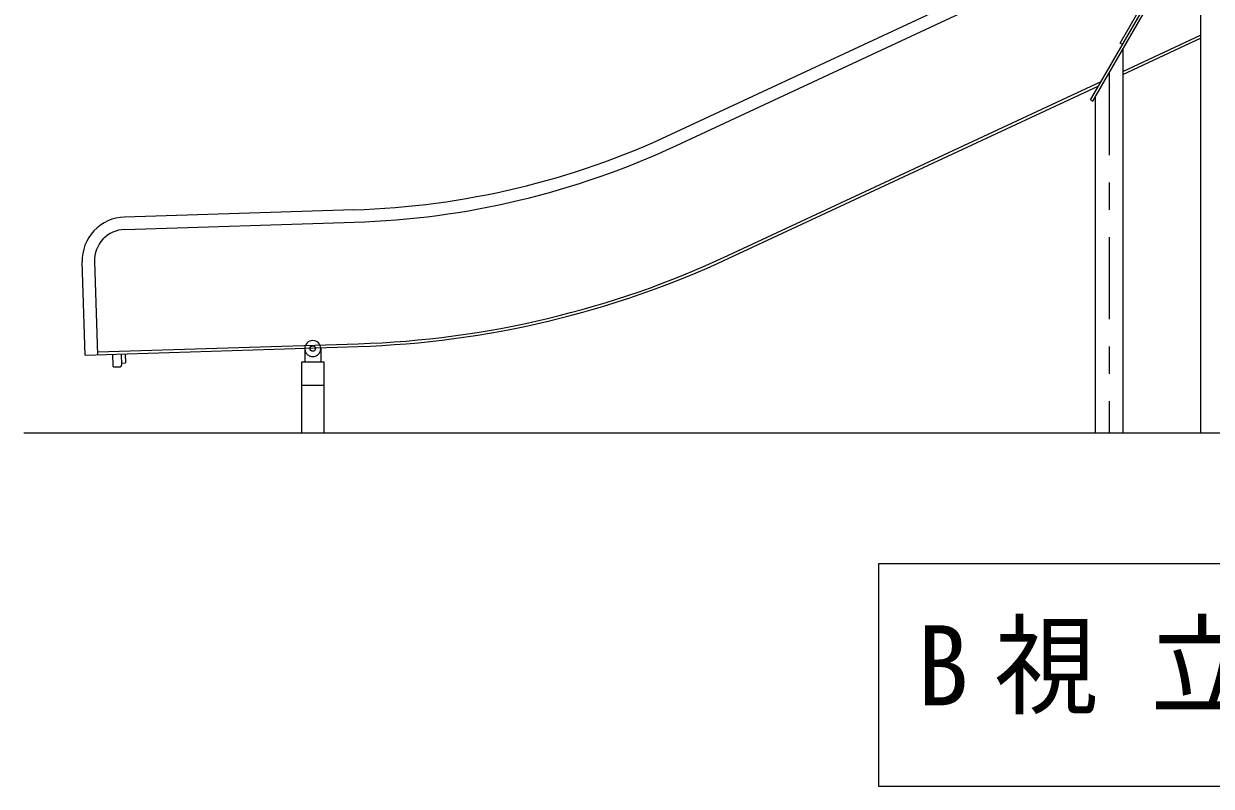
# Model space of a CAD drawing. Units: millimetres on the paper. Extents: x -385 to 0, y -594 to 267.
# Drawn here: x -155.15 to -111.7, y -149.26 to -121.37 of the extents above; entities that cross this region are included whole.
import ezdxf

# ---------------------------------------------------------------- set-up
doc = ezdxf.new("R2010")
doc.units = ezdxf.units.MM
doc.linetypes.add('USER1', pattern=[4.5, 2.5, -2])
doc.linetypes.add('USER2', pattern=[6, 3, -1, 1, -1])
doc.layers.add('1_60', color=2, linetype='Continuous', lineweight=25)
doc.styles.add('ＭＳ ゴシック', font='')
doc.styles.get('ＭＳ ゴシック').set_extended_font_data('MS Gothic')

msp = doc.modelspace()

# ---------------------------------------------------------------- linework, layer by layer
at = {"layer": '1_60', "color": 190}
for p, q in [((-131.457, -125.413), (-116.428, -118.405)), ((-116.117, -124.157), (-112.833, -118.47)), ((-115.033, -122.079), (-112.92, -118.42)), ((-131.265, -125.824), (-115.956, -118.685)), ((-116.03, -124.207), (-114.09, -120.846)), ((-114.933, -123.114), (-112.092, -121.789)), ((-114.933, -123.225), (-112.092, -121.9)), ((-114.946, -122.129), (-115.033, -122.079)), ((-114.933, -122.307), (-114.933, -136.334)), ((-129.386, -129.854), (-115.729, -123.486)), ((-129.344, -129.945), (-115.817, -123.637)), ((-116.117, -124.157), (-116.03, -124.207)), ((-115.942, -124.053), (-115.942, -136.334)), ((-143.063, -128.178), (-151.465, -128.442)), ((-151.451, -128.895), (-143.048, -128.631)), ((-152.901, -133.49), (-153.008, -130.085)), ((-152.555, -130.07), (-152.448, -133.475)), ((-152.901, -133.49), (-142.906, -133.175)), ((-152.451, -133.375), (-142.909, -133.075)), ((-144.862, -133.253), (-144.862, -133.753)), ((-144.279, -133.253), (-144.279, -133.753)), ((-151.901, -133.458), (-151.888, -133.875)), ((-151.585, -133.448), (-151.572, -133.865)), ((-151.574, -133.781), (-151.424, -133.777)), ((-151.435, -133.443), (-151.424, -133.777)), ((-144.154, -133.753), (-144.987, -133.753)), ((-144.987, -133.753), (-144.987, -136.333)), ((-144.154, -136.333), (-144.154, -133.753)), ((-151.837, -133.923), (-151.62, -133.916))]:
    msp.add_line(p, q, dxfattribs=at)
at = {"layer": '1_60', "color": 70}
msp.add_line((-112.092, -118.276), (-112.092, -136.334), dxfattribs=at)
at = {"layer": '1_60', "color": 190, "linetype": 'USER2', "lineweight": 13}
msp.add_line((-115.437, -123.18), (-115.437, -136.334), dxfattribs=at)
at = {"layer": '1_60', "color": 190, "linetype": 'USER1', "lineweight": 13}
msp.add_line((-144.987, -134.586), (-144.154, -134.586), dxfattribs=at)
at = {"layer": '1_60', "color": 7}
msp.add_line((-155.145, -136.333), (-62.16, -136.333), dxfattribs=at)
at = {"layer": '1_60', "color": 7, "lineweight": 13}
for p, q in [((-123.87, -141.131), (-123.87, -149.264)), ((-73.07, -141.131), (-123.87, -141.131)), ((-123.87, -149.264), (-73.07, -149.264))]:
    msp.add_line(p, q, dxfattribs=at)
at = {"layer": '1_60', "color": 190}
msp.add_circle((-144.571, -133.253), 0.1, dxfattribs=at)
for centre, radius, start, end in [((-143.995, -98.526), 29.667, 271.8, 295), ((-143.995, -98.526), 30.12, 271.8, 295), ((-151.415, -130.034), 1.593, 91.8, 181.8), ((-151.415, -130.034), 1.14, 91.8, 181.8), ((-143.995, -98.526), 34.567, 271.8, 295), ((-143.995, -98.526), 34.667, 271.8, 295), ((-144.571, -133.253), 0.292, 0, 180), ((-151.838, -133.873), 0.05, 181.8, 271.8), ((-151.622, -133.866), 0.05, 271.8, 1.8)]:
    msp.add_arc(centre, radius, start, end, dxfattribs=at)
at = {"layer": '1_60', "color": 190, "linetype": 'USER1', "lineweight": 13}
msp.add_arc((-144.571, -133.253), 0.292, 181.8, 1.8, dxfattribs=at)

# ---------------------------------------------------------------- texts
at = {"layer": '1_60', "color": 7, "insert": (-122.47, -145.198), "char_height": 2.933, "attachment_point": 4, "style": 'ＭＳ ゴシック'}
msp.add_mtext('\\T1.5;\\W0.95;B視立面図\u3000S=1/60', dxfattribs=at)

doc.saveas('drawing.dxf')
